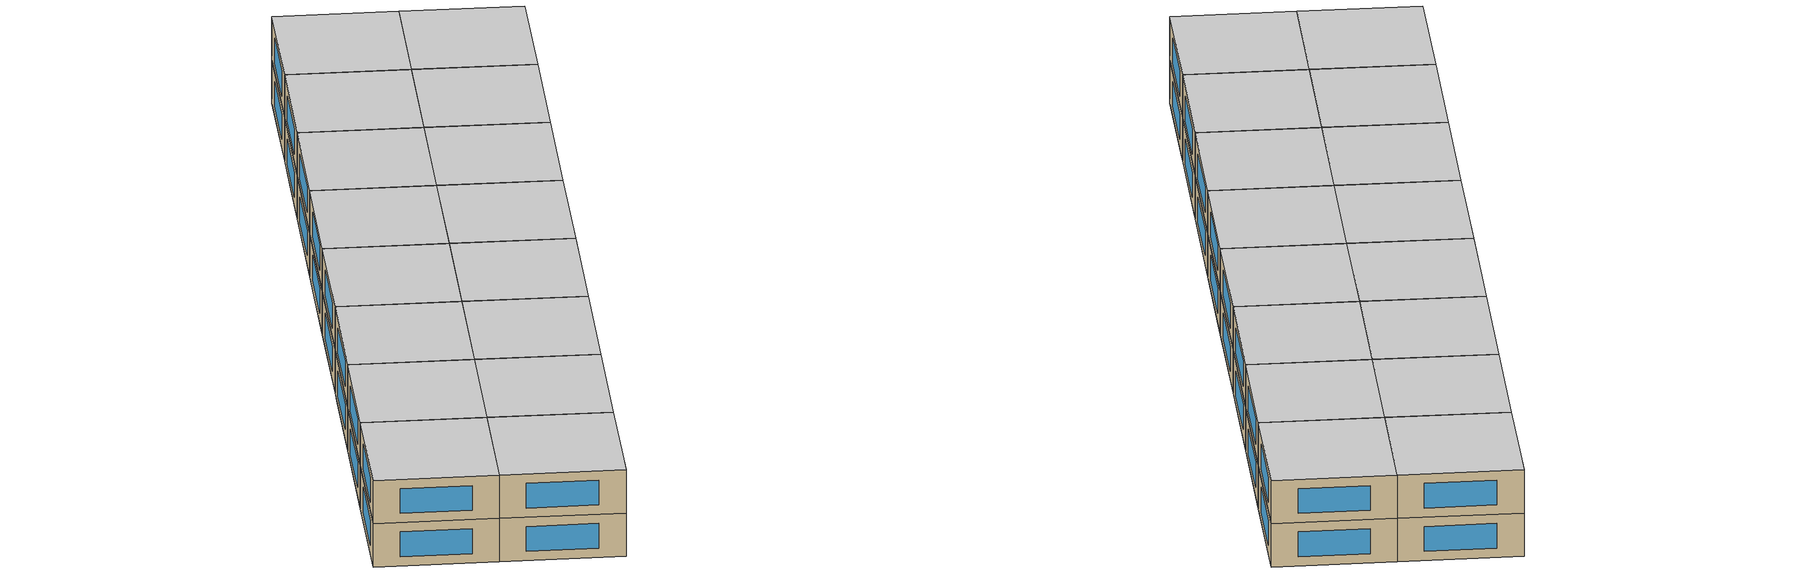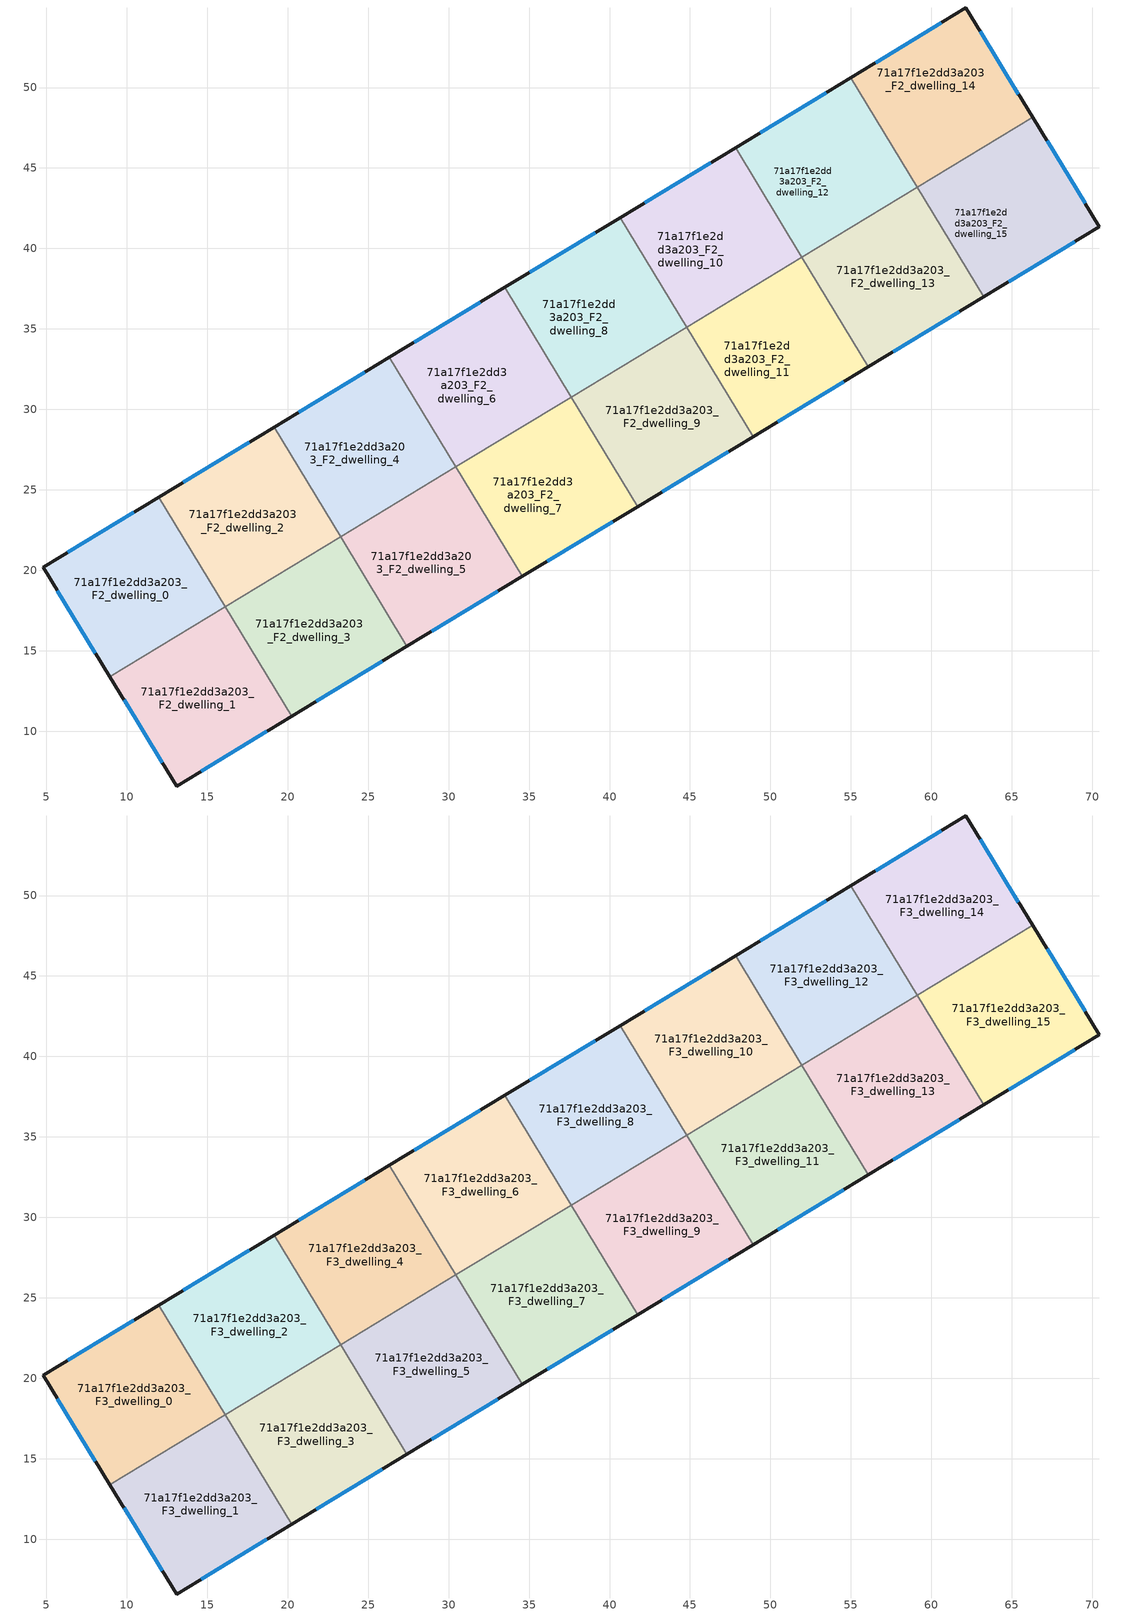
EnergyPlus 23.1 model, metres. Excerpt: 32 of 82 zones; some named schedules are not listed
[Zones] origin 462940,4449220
71a17f1e2dd3a203_F2_dwelling_0
 floor to 71a17f1e2dd3a203_F1_dwelling_0 (EU_floor_Construction): 11.57,24.29 15.69,17.49 8.94,13.4 4.8,20.18 z6
 floor to 71a17f1e2dd3a203_F1_dwelling_2 (EU_floor_Construction): 11.99,24.54 16.11,17.75 15.69,17.49 11.57,24.29 z6
 wall outside (EU_wall_Construction): 11.99,24.54 4.8,20.18 8.94,13.4 z6:9
 wall to 71a17f1e2dd3a203_F2_dwelling_1 (EU_wall_Construction): 8.94,13.4 16.11,17.75 z6:9
 wall to 71a17f1e2dd3a203_F2_dwelling_2 (EU_wall_Construction): 16.11,17.75 11.99,24.54 z6:9
 window (EU_Window_Construction): 5.69,18.73 8.05,14.85 / 10.45,23.61 6.34,21.11 z6.64:8.36
71a17f1e2dd3a203_F2_dwelling_1
 floor to 71a17f1e2dd3a203_F1_dwelling_1 (EU_floor_Construction): 15.69,17.49 19.82,10.67 13.1,6.6 8.94,13.4 z6
 floor to 71a17f1e2dd3a203_F1_dwelling_3 (EU_floor_Construction): 16.12,17.73 20.24,10.93 19.82,10.67 15.7,17.48 z6
 wall outside (EU_wall_Construction): 8.94,13.4 13.1,6.6 20.24,10.93 z6:9
 wall to 71a17f1e2dd3a203_F2_dwelling_3 (EU_wall_Construction): 20.24,10.93 16.12,17.73 z6:9
 wall to 71a17f1e2dd3a203_F2_dwelling_2 (EU_wall_Construction): 16.12,17.73 16.11,17.75 z6:9
 window (EU_Window_Construction): 9.83,11.94 12.21,8.06 / 14.63,7.53 18.71,10 z6.64:8.36
71a17f1e2dd3a203_F2_dwelling_10
 floor to 71a17f1e2dd3a203_F1_dwelling_10 (EU_floor_Construction): 45.3,44.73 49.43,37.93 44.79,35.12 40.67,41.92 z6
 floor to 71a17f1e2dd3a203_F1_dwelling_12 (EU_floor_Construction): 47.83,46.27 51.96,39.46 49.43,37.93 45.3,44.73 z6
 wall outside (EU_wall_Construction): 47.83,46.27 40.66,41.92 z6:9
 wall to 71a17f1e2dd3a203_F2_dwelling_8 (EU_wall_Construction): 40.66,41.92 44.79,35.12 z6:9
 wall to 71a17f1e2dd3a203_F2_dwelling_12 (EU_wall_Construction): 51.96,39.46 47.83,46.27 z6:9
 wall to 71a17f1e2dd3a203_F2_dwelling_11 (EU_wall_Construction): 44.79,35.12 51.96,39.46 z6:9
 window (EU_Window_Construction): 46.3,45.34 42.2,42.85 z6.64:8.36
71a17f1e2dd3a203_F2_dwelling_11
 floor to 71a17f1e2dd3a203_F1_dwelling_11 (EU_floor_Construction): 49.43,37.93 53.56,31.12 48.92,28.31 44.79,35.11 z6
 floor to 71a17f1e2dd3a203_F1_dwelling_13 (EU_floor_Construction): 51.96,39.46 56.09,32.65 53.56,31.12 49.43,37.93 z6
 wall outside (EU_wall_Construction): 48.92,28.31 56.09,32.65 z6:9
 wall to 71a17f1e2dd3a203_F2_dwelling_9 (EU_wall_Construction): 44.79,35.12 48.92,28.31 z6:9
 wall to 71a17f1e2dd3a203_F2_dwelling_13 (EU_wall_Construction): 56.09,32.65 51.96,39.46 z6:9
 window (EU_Window_Construction): 50.45,29.24 54.55,31.72 z6.64:8.36
71a17f1e2dd3a203_F2_dwelling_12
 floor to 71a17f1e2dd3a203_F1_dwelling_12 (EU_floor_Construction): 52.05,48.82 56.18,42.02 51.96,39.46 47.83,46.27 z6
 floor to 71a17f1e2dd3a203_F1_dwelling_16 (EU_floor_Construction): 57.76,46.07 59.13,43.81 56.18,42.02 54.81,44.28 z6
 floor adiabatic (EU_floor_Construction): 55,50.61 57.76,46.07 54.81,44.28 52.05,48.82 z6
 wall outside (EU_wall_Construction): 55,50.61 47.83,46.27 z6:9
 wall to 71a17f1e2dd3a203_F2_dwelling_13 (EU_wall_Construction): 51.96,39.46 59.13,43.8 z6:9
 wall to 71a17f1e2dd3a203_F2_dwelling_14 (EU_wall_Construction): 59.13,43.8 55,50.61 z6:9
 window (EU_Window_Construction): 53.47,49.68 49.37,47.2 z6.64:8.36
71a17f1e2dd3a203_F2_dwelling_13
 floor adiabatic (EU_floor_Construction): 59.13,43.8 63.25,37 56.09,32.65 51.96,39.46 z6
 wall outside (EU_wall_Construction): 56.09,32.65 63.25,37 z6:9
 wall to 71a17f1e2dd3a203_F2_dwelling_15 (EU_wall_Construction): 63.25,37 59.14,43.79 z6:9
 wall to 71a17f1e2dd3a203_F2_dwelling_14 (EU_wall_Construction): 59.13,43.79 59.13,43.8 z6:9
 window (EU_Window_Construction): 57.62,33.58 61.72,36.07 z6.64:8.36
71a17f1e2dd3a203_F2_dwelling_14
 floor to 71a17f1e2dd3a203_F1_dwelling_14 (EU_floor_Construction): 62.15,54.94 64.92,50.41 57.76,46.07 55,50.61 z6
 floor to 71a17f1e2dd3a203_F1_dwelling_15 (EU_floor_Construction): 62.92,46.11 62.93,46.09 59.14,43.79 59.13,43.81 z6
 floor to 71a17f1e2dd3a203_F1_dwelling_16 (EU_floor_Construction): 64.92,50.41 66.3,48.14 62.93,46.09 62.92,46.11 59.13,43.81 57.76,46.07 z6
 wall outside (EU_wall_Construction): 66.3,48.14 62.15,54.94 55,50.61 z6:9
 wall to 71a17f1e2dd3a203_F2_dwelling_15 (EU_wall_Construction): 59.14,43.79 66.3,48.14 z6:9
 window (EU_Window_Construction): 65.41,49.6 63.04,53.48 / 60.62,54.01 56.53,51.54 z6.64:8.36
71a17f1e2dd3a203_F2_dwelling_15
 floor to 71a17f1e2dd3a203_F1_dwelling_15 (EU_floor_Construction): 62.93,46.09 67.05,39.3 63.25,37 59.14,43.79 z6
 floor to 71a17f1e2dd3a203_F1_dwelling_16 (EU_floor_Construction): 66.3,48.14 70.45,41.36 67.05,39.3 62.93,46.09 z6
 wall outside (EU_wall_Construction): 63.25,37 70.45,41.36 66.3,48.14 z6:9
 window (EU_Window_Construction): 69.56,42.81 67.19,46.69 / 64.79,37.93 68.91,40.43 z6.64:8.36
71a17f1e2dd3a203_F2_dwelling_2
 floor to 71a17f1e2dd3a203_F1_dwelling_2 (EU_floor_Construction): 18.32,28.37 22.44,21.57 16.12,17.73 11.99,24.54 z6
 floor to 71a17f1e2dd3a203_F1_dwelling_4 (EU_floor_Construction): 19.16,28.89 23.29,22.08 22.44,21.57 18.32,28.37 z6
 wall outside (EU_wall_Construction): 19.16,28.89 11.99,24.54 z6:9
 wall to 71a17f1e2dd3a203_F2_dwelling_4 (EU_wall_Construction): 23.29,22.08 19.16,28.89 z6:9
 wall to 71a17f1e2dd3a203_F2_dwelling_3 (EU_wall_Construction): 16.12,17.73 23.29,22.08 z6:9
 window (EU_Window_Construction): 17.63,27.96 13.53,25.47 z6.64:8.36
71a17f1e2dd3a203_F2_dwelling_3
 floor to 71a17f1e2dd3a203_F1_dwelling_3 (EU_floor_Construction): 22.44,21.57 26.57,14.76 20.24,10.93 16.12,17.73 z6
 floor to 71a17f1e2dd3a203_F1_dwelling_5 (EU_floor_Construction): 23.29,22.08 27.41,15.27 26.57,14.76 22.44,21.57 z6
 wall outside (EU_wall_Construction): 20.24,10.93 27.41,15.27 z6:9
 wall to 71a17f1e2dd3a203_F2_dwelling_5 (EU_wall_Construction): 27.41,15.27 23.29,22.08 z6:9
 window (EU_Window_Construction): 21.78,11.86 25.88,14.34 z6.64:8.36
71a17f1e2dd3a203_F2_dwelling_4
 floor to 71a17f1e2dd3a203_F1_dwelling_4 (EU_floor_Construction): 25.06,32.46 29.19,25.66 23.29,22.08 19.16,28.89 z6
 floor to 71a17f1e2dd3a203_F1_dwelling_6 (EU_floor_Construction): 26.33,33.23 30.46,26.42 29.19,25.66 25.06,32.46 z6
 wall outside (EU_wall_Construction): 26.33,33.23 19.16,28.89 z6:9
 wall to 71a17f1e2dd3a203_F2_dwelling_6 (EU_wall_Construction): 30.46,26.42 26.33,33.23 z6:9
 wall to 71a17f1e2dd3a203_F2_dwelling_5 (EU_wall_Construction): 23.29,22.08 30.46,26.42 z6:9
 window (EU_Window_Construction): 24.79,32.3 20.7,29.82 z6.64:8.36
71a17f1e2dd3a203_F2_dwelling_5
 floor to 71a17f1e2dd3a203_F1_dwelling_5 (EU_floor_Construction): 29.19,25.66 33.32,18.85 27.41,15.27 23.29,22.08 z6
 floor to 71a17f1e2dd3a203_F1_dwelling_7 (EU_floor_Construction): 30.46,26.42 34.58,19.62 33.32,18.85 29.19,25.66 z6
 wall outside (EU_wall_Construction): 27.41,15.27 34.58,19.62 z6:9
 wall to 71a17f1e2dd3a203_F2_dwelling_7 (EU_wall_Construction): 34.58,19.62 30.46,26.42 z6:9
 window (EU_Window_Construction): 28.95,16.2 33.05,18.69 z6.64:8.36
71a17f1e2dd3a203_F2_dwelling_6
 floor to 71a17f1e2dd3a203_F1_dwelling_6 (EU_floor_Construction): 31.81,36.55 35.94,29.75 30.46,26.42 26.33,33.23 z6
 floor to 71a17f1e2dd3a203_F1_dwelling_8 (EU_floor_Construction): 33.5,37.58 37.62,30.77 35.94,29.75 31.81,36.55 z6
 wall outside (EU_wall_Construction): 33.5,37.58 26.33,33.23 z6:9
 wall to 71a17f1e2dd3a203_F2_dwelling_8 (EU_wall_Construction): 37.62,30.77 33.5,37.58 z6:9
 wall to 71a17f1e2dd3a203_F2_dwelling_7 (EU_wall_Construction): 30.46,26.42 37.62,30.77 z6:9
 window (EU_Window_Construction): 31.96,36.65 27.86,34.16 z6.64:8.36
71a17f1e2dd3a203_F2_dwelling_7
 floor to 71a17f1e2dd3a203_F1_dwelling_7 (EU_floor_Construction): 35.94,29.75 40.06,22.94 34.58,19.62 30.46,26.42 z6
 floor to 71a17f1e2dd3a203_F1_dwelling_9 (EU_floor_Construction): 37.62,30.77 41.75,23.96 40.06,22.94 35.94,29.75 z6
 wall outside (EU_wall_Construction): 34.58,19.62 41.75,23.96 z6:9
 wall to 71a17f1e2dd3a203_F2_dwelling_9 (EU_wall_Construction): 41.75,23.96 37.62,30.77 z6:9
 window (EU_Window_Construction): 36.12,20.55 40.21,23.03 z6.64:8.36
71a17f1e2dd3a203_F2_dwelling_8
 floor to 71a17f1e2dd3a203_F1_dwelling_10 (EU_floor_Construction): 40.67,41.92 44.79,35.12 42.68,33.84 38.56,40.64 z6
 floor adiabatic (EU_floor_Construction): 38.56,40.64 42.68,33.84 37.62,30.77 33.5,37.58 z6
 wall outside (EU_wall_Construction): 40.66,41.92 33.5,37.58 z6:9
 wall to 71a17f1e2dd3a203_F2_dwelling_9 (EU_wall_Construction): 37.62,30.77 44.79,35.12 z6:9
 window (EU_Window_Construction): 39.13,40.99 35.03,38.51 z6.64:8.36
71a17f1e2dd3a203_F2_dwelling_9
 floor adiabatic (EU_floor_Construction): 44.79,35.12 48.92,28.31 41.75,23.96 37.62,30.77 z6
 wall outside (EU_wall_Construction): 41.75,23.96 48.92,28.31 z6:9
 window (EU_Window_Construction): 43.28,24.89 47.38,27.38 z6.64:8.36
71a17f1e2dd3a203_F3_dwelling_0
 floor to 71a17f1e2dd3a203_F2_dwelling_0 (EU_floor_Construction): 11.99,24.54 16.11,17.75 8.94,13.4 4.8,20.18 z9
 wall outside (EU_wall_Construction): 11.99,24.54 4.8,20.18 8.94,13.4 z9:12
 wall to 71a17f1e2dd3a203_F3_dwelling_1 (EU_wall_Construction): 8.94,13.4 16.11,17.75 z9:12
 wall to 71a17f1e2dd3a203_F3_dwelling_2 (EU_wall_Construction): 16.11,17.75 11.99,24.54 z9:12
 window (EU_Window_Construction): 5.69,18.73 8.05,14.85 / 10.45,23.61 6.34,21.11 z9.64:11.36
 ceiling to 71a17f1e2dd3a203_F4_dwelling_0 (EU_floor_Construction): 16.11,17.75 11.99,24.54 4.8,20.18 8.94,13.4 z12
71a17f1e2dd3a203_F3_dwelling_1
 floor to 71a17f1e2dd3a203_F2_dwelling_1 (EU_floor_Construction): 16.11,17.75 20.24,10.93 13.1,6.6 8.94,13.4 z9
 wall outside (EU_wall_Construction): 8.94,13.4 13.1,6.6 20.24,10.93 z9:12
 wall to 71a17f1e2dd3a203_F3_dwelling_3 (EU_wall_Construction): 20.24,10.93 16.12,17.73 z9:12
 wall to 71a17f1e2dd3a203_F3_dwelling_2 (EU_wall_Construction): 16.12,17.73 16.11,17.75 z9:12
 window (EU_Window_Construction): 9.83,11.94 12.21,8.06 / 14.63,7.53 18.71,10 z9.64:11.36
 ceiling to 71a17f1e2dd3a203_F4_dwelling_1 (EU_floor_Construction): 20.24,10.93 16.11,17.75 8.94,13.4 13.1,6.6 z12
71a17f1e2dd3a203_F3_dwelling_10
 floor to 71a17f1e2dd3a203_F2_dwelling_10 (EU_floor_Construction): 47.83,46.27 51.96,39.46 44.79,35.12 40.66,41.92 z9
 wall outside (EU_wall_Construction): 47.83,46.27 40.66,41.92 z9:12
 wall to 71a17f1e2dd3a203_F3_dwelling_8 (EU_wall_Construction): 40.66,41.92 44.79,35.12 z9:12
 wall to 71a17f1e2dd3a203_F3_dwelling_12 (EU_wall_Construction): 51.96,39.46 47.83,46.27 z9:12
 wall to 71a17f1e2dd3a203_F3_dwelling_11 (EU_wall_Construction): 44.79,35.12 51.96,39.46 z9:12
 window (EU_Window_Construction): 46.3,45.34 42.2,42.85 z9.64:11.36
 ceiling to 71a17f1e2dd3a203_F4_dwelling_10 (EU_floor_Construction): 51.96,39.46 47.83,46.27 40.66,41.92 44.79,35.12 z12
71a17f1e2dd3a203_F3_dwelling_11
 floor to 71a17f1e2dd3a203_F2_dwelling_11 (EU_floor_Construction): 51.96,39.46 56.09,32.65 48.92,28.31 44.79,35.12 z9
 wall outside (EU_wall_Construction): 48.92,28.31 56.09,32.65 z9:12
 wall to 71a17f1e2dd3a203_F3_dwelling_9 (EU_wall_Construction): 44.79,35.12 48.92,28.31 z9:12
 wall to 71a17f1e2dd3a203_F3_dwelling_13 (EU_wall_Construction): 56.09,32.65 51.96,39.46 z9:12
 window (EU_Window_Construction): 50.45,29.24 54.55,31.72 z9.64:11.36
 ceiling to 71a17f1e2dd3a203_F4_dwelling_11 (EU_floor_Construction): 56.09,32.65 51.96,39.46 44.79,35.12 48.92,28.31 z12
71a17f1e2dd3a203_F3_dwelling_12
 floor to 71a17f1e2dd3a203_F2_dwelling_12 (EU_floor_Construction): 55,50.61 59.13,43.8 51.96,39.46 47.83,46.27 z9
 wall outside (EU_wall_Construction): 55,50.61 47.83,46.27 z9:12
 wall to 71a17f1e2dd3a203_F3_dwelling_13 (EU_wall_Construction): 51.96,39.46 59.13,43.8 z9:12
 wall to 71a17f1e2dd3a203_F3_dwelling_14 (EU_wall_Construction): 59.13,43.8 55,50.61 z9:12
 window (EU_Window_Construction): 53.47,49.68 49.37,47.2 z9.64:11.36
 ceiling to 71a17f1e2dd3a203_F4_dwelling_12 (EU_floor_Construction): 59.13,43.8 55,50.61 47.83,46.27 51.96,39.46 z12
71a17f1e2dd3a203_F3_dwelling_13
 floor to 71a17f1e2dd3a203_F2_dwelling_13 (EU_floor_Construction): 59.13,43.8 63.25,37 56.09,32.65 51.96,39.46 z9
 wall outside (EU_wall_Construction): 56.09,32.65 63.25,37 z9:12
 wall to 71a17f1e2dd3a203_F3_dwelling_15 (EU_wall_Construction): 63.25,37 59.14,43.79 z9:12
 wall to 71a17f1e2dd3a203_F3_dwelling_14 (EU_wall_Construction): 59.13,43.79 59.13,43.8 z9:12
 window (EU_Window_Construction): 57.62,33.58 61.72,36.07 z9.64:11.36
 ceiling to 71a17f1e2dd3a203_F4_dwelling_13 (EU_floor_Construction): 63.25,37 59.13,43.8 51.96,39.46 56.09,32.65 z12
71a17f1e2dd3a203_F3_dwelling_14
 floor to 71a17f1e2dd3a203_F2_dwelling_14 (EU_floor_Construction): 62.15,54.94 66.3,48.14 59.14,43.79 55,50.61 z9
 wall outside (EU_wall_Construction): 66.3,48.14 62.15,54.94 55,50.61 z9:12
 wall to 71a17f1e2dd3a203_F3_dwelling_15 (EU_wall_Construction): 59.14,43.79 66.3,48.14 z9:12
 window (EU_Window_Construction): 65.41,49.6 63.04,53.48 / 60.62,54.01 56.53,51.54 z9.64:11.36
 ceiling to 71a17f1e2dd3a203_F4_dwelling_14 (EU_floor_Construction): 66.3,48.14 62.15,54.94 55,50.61 59.14,43.79 z12
71a17f1e2dd3a203_F3_dwelling_15
 floor to 71a17f1e2dd3a203_F2_dwelling_15 (EU_floor_Construction): 66.3,48.14 70.45,41.36 63.25,37 59.14,43.79 z9
 wall outside (EU_wall_Construction): 63.25,37 70.45,41.36 66.3,48.14 z9:12
 window (EU_Window_Construction): 69.56,42.81 67.19,46.69 / 64.79,37.93 68.91,40.43 z9.64:11.36
 ceiling to 71a17f1e2dd3a203_F4_dwelling_15 (EU_floor_Construction): 70.45,41.36 66.3,48.14 59.14,43.79 63.25,37 z12
71a17f1e2dd3a203_F3_dwelling_2
 floor to 71a17f1e2dd3a203_F2_dwelling_2 (EU_floor_Construction): 19.16,28.89 23.29,22.08 16.12,17.73 11.99,24.54 z9
 wall outside (EU_wall_Construction): 19.16,28.89 11.99,24.54 z9:12
 wall to 71a17f1e2dd3a203_F3_dwelling_4 (EU_wall_Construction): 23.29,22.08 19.16,28.89 z9:12
 wall to 71a17f1e2dd3a203_F3_dwelling_3 (EU_wall_Construction): 16.12,17.73 23.29,22.08 z9:12
 window (EU_Window_Construction): 17.63,27.96 13.53,25.47 z9.64:11.36
 ceiling to 71a17f1e2dd3a203_F4_dwelling_2 (EU_floor_Construction): 23.29,22.08 19.16,28.89 11.99,24.54 16.12,17.73 z12
71a17f1e2dd3a203_F3_dwelling_3
 floor to 71a17f1e2dd3a203_F2_dwelling_3 (EU_floor_Construction): 23.29,22.08 27.41,15.27 20.24,10.93 16.12,17.73 z9
 wall outside (EU_wall_Construction): 20.24,10.93 27.41,15.27 z9:12
 wall to 71a17f1e2dd3a203_F3_dwelling_5 (EU_wall_Construction): 27.41,15.27 23.29,22.08 z9:12
 window (EU_Window_Construction): 21.78,11.86 25.88,14.34 z9.64:11.36
 ceiling to 71a17f1e2dd3a203_F4_dwelling_3 (EU_floor_Construction): 27.41,15.27 23.29,22.08 16.12,17.73 20.24,10.93 z12
71a17f1e2dd3a203_F3_dwelling_4
 floor to 71a17f1e2dd3a203_F2_dwelling_4 (EU_floor_Construction): 26.33,33.23 30.46,26.42 23.29,22.08 19.16,28.89 z9
 wall outside (EU_wall_Construction): 26.33,33.23 19.16,28.89 z9:12
 wall to 71a17f1e2dd3a203_F3_dwelling_6 (EU_wall_Construction): 30.46,26.42 26.33,33.23 z9:12
 wall to 71a17f1e2dd3a203_F3_dwelling_5 (EU_wall_Construction): 23.29,22.08 30.46,26.42 z9:12
 window (EU_Window_Construction): 24.79,32.3 20.7,29.82 z9.64:11.36
 ceiling to 71a17f1e2dd3a203_F4_dwelling_4 (EU_floor_Construction): 30.46,26.42 26.33,33.23 19.16,28.89 23.29,22.08 z12
71a17f1e2dd3a203_F3_dwelling_5
 floor to 71a17f1e2dd3a203_F2_dwelling_5 (EU_floor_Construction): 30.46,26.42 34.58,19.62 27.41,15.27 23.29,22.08 z9
 wall outside (EU_wall_Construction): 27.41,15.27 34.58,19.62 z9:12
 wall to 71a17f1e2dd3a203_F3_dwelling_7 (EU_wall_Construction): 34.58,19.62 30.46,26.42 z9:12
 window (EU_Window_Construction): 28.95,16.2 33.05,18.69 z9.64:11.36
 ceiling to 71a17f1e2dd3a203_F4_dwelling_5 (EU_floor_Construction): 34.58,19.62 30.46,26.42 23.29,22.08 27.41,15.27 z12
71a17f1e2dd3a203_F3_dwelling_6
 floor to 71a17f1e2dd3a203_F2_dwelling_6 (EU_floor_Construction): 33.5,37.58 37.62,30.77 30.46,26.42 26.33,33.23 z9
 wall outside (EU_wall_Construction): 33.5,37.58 26.33,33.23 z9:12
 wall to 71a17f1e2dd3a203_F3_dwelling_8 (EU_wall_Construction): 37.62,30.77 33.5,37.58 z9:12
 wall to 71a17f1e2dd3a203_F3_dwelling_7 (EU_wall_Construction): 30.46,26.42 37.62,30.77 z9:12
 window (EU_Window_Construction): 31.96,36.65 27.86,34.16 z9.64:11.36
 ceiling to 71a17f1e2dd3a203_F4_dwelling_6 (EU_floor_Construction): 37.62,30.77 33.5,37.58 26.33,33.23 30.46,26.42 z12
71a17f1e2dd3a203_F3_dwelling_7
 floor to 71a17f1e2dd3a203_F2_dwelling_7 (EU_floor_Construction): 37.62,30.77 41.75,23.96 34.58,19.62 30.46,26.42 z9
 wall outside (EU_wall_Construction): 34.58,19.62 41.75,23.96 z9:12
 wall to 71a17f1e2dd3a203_F3_dwelling_9 (EU_wall_Construction): 41.75,23.96 37.62,30.77 z9:12
 window (EU_Window_Construction): 36.12,20.55 40.21,23.03 z9.64:11.36
 ceiling to 71a17f1e2dd3a203_F4_dwelling_7 (EU_floor_Construction): 41.75,23.96 37.62,30.77 30.46,26.42 34.58,19.62 z12
71a17f1e2dd3a203_F3_dwelling_8
 floor to 71a17f1e2dd3a203_F2_dwelling_8 (EU_floor_Construction): 40.66,41.92 44.79,35.12 37.62,30.77 33.5,37.58 z9
 wall outside (EU_wall_Construction): 40.66,41.92 33.5,37.58 z9:12
 wall to 71a17f1e2dd3a203_F3_dwelling_9 (EU_wall_Construction): 37.62,30.77 44.79,35.12 z9:12
 window (EU_Window_Construction): 39.13,40.99 35.03,38.51 z9.64:11.36
 ceiling to 71a17f1e2dd3a203_F4_dwelling_8 (EU_floor_Construction): 44.79,35.12 40.66,41.92 33.5,37.58 37.62,30.77 z12
71a17f1e2dd3a203_F3_dwelling_9
 floor to 71a17f1e2dd3a203_F2_dwelling_9 (EU_floor_Construction): 44.79,35.12 48.92,28.31 41.75,23.96 37.62,30.77 z9
 wall outside (EU_wall_Construction): 41.75,23.96 48.92,28.31 z9:12
 window (EU_Window_Construction): 43.28,24.89 47.38,27.38 z9.64:11.36
 ceiling to 71a17f1e2dd3a203_F4_dwelling_9 (EU_floor_Construction): 48.92,28.31 44.79,35.12 37.62,30.77 41.75,23.96 z12
[Building]
EU S2 Campaign: North Axis=0; Terrain=City; Solar Distribution=FullExterior
[Site:Location]
Yerevan-Zvartnots.Intl.AP: Latitude=40.15; Longitude=44.383; Time Zone=4; Elevation=854
[SizingPeriod:WeatherFileDays]
AnnualSizingPeriod: Begin Month=1; Begin Day of Month=1; End Month=12; End Day of Month=31; Day of Week for Start Day=Monday; Use Weather File Daylight Saving Period=No; Use Weather File Rain and Snow Indicators=No
[MATERIAL]
EU_InternalMass_Material: Roughness=MediumRough; Thickness=0.1; Conductivity=1; Density=1800; Specific Heat=900; Thermal Absorptance=0.9; Solar Absorptance=0.7; Visible Absorptance=0.7
[MATERIAL:NOMASS] Roughness=MediumRough; Thermal Absorptance=0.9; Solar Absorptance=0.7; Visible Absorptance=0.7
Name | Thermal Resistance
EU_wall_NoMass | 1.05043
EU_floor_NoMass | 0.478065
[WINDOWMATERIAL:SIMPLEGLAZINGSYSTEM]
EU_Window_SimpleGlazing: UFactor=2.5566; Solar Heat Gain Coefficient=0.75; Visible Transmittance=0.75
[CONSTRUCTION]
EU_wall_Construction: EU_wall_NoMass
EU_floor_Construction: EU_floor_NoMass
EU_Window_Construction: EU_Window_SimpleGlazing
EU_InternalMass_Construction: EU_InternalMass_Material
[ZONE] Type=1; Multiplier=1; Ceiling Height=autocalculate; Floor Area=autocalculate; Part of Total Floor Area=Yes
Name | Volume
71a17f1e2dd3a203_F2_dwelling_0; 71a17f1e2dd3a203_F3_dwelling_0; 71a17f1e2dd3a203_F2_dwelling_11; 71a17f1e2dd3a203_F3_dwelling_11; 71a17f1e2dd3a203_F2_dwelling_13; 71a17f1e2dd3a203_F3_dwelling_13; 71a17f1e2dd3a203_F2_dwelling_15; 71a17f1e2dd3a203_F3_dwelling_15; 71a17f1e2dd3a203_F2_dwelling_3; 71a17f1e2dd3a203_F3_dwelling_3 | 200.142
71a17f1e2dd3a203_F2_dwelling_1; 71a17f1e2dd3a203_F3_dwelling_1; 71a17f1e2dd3a203_F2_dwelling_14; 71a17f1e2dd3a203_F3_dwelling_14 | 200.183
71a17f1e2dd3a203_F2_dwelling_10; 71a17f1e2dd3a203_F3_dwelling_10 | 200.181
71a17f1e2dd3a203_F2_dwelling_12; 71a17f1e2dd3a203_F3_dwelling_12 | 200.16
71a17f1e2dd3a203_F2_dwelling_2; 71a17f1e2dd3a203_F3_dwelling_2 | 200.18
71a17f1e2dd3a203_F2_dwelling_4; 71a17f1e2dd3a203_F3_dwelling_4 | 200.156
71a17f1e2dd3a203_F2_dwelling_5; 71a17f1e2dd3a203_F3_dwelling_5 | 200.159
71a17f1e2dd3a203_F2_dwelling_6; 71a17f1e2dd3a203_F3_dwelling_6; 71a17f1e2dd3a203_F2_dwelling_7; 71a17f1e2dd3a203_F3_dwelling_7 | 200.143
71a17f1e2dd3a203_F2_dwelling_8; 71a17f1e2dd3a203_F3_dwelling_8 | 200.172
71a17f1e2dd3a203_F2_dwelling_9; 71a17f1e2dd3a203_F3_dwelling_9 | 200.151
[INTERNALMASS] Construction=EU_InternalMass_Construction
Name | Zone or ZoneList | Surface Area
71a17f1e2dd3a203_F2_dwelling_0_EU_InternalMass | 71a17f1e2dd3a203_F2_dwelling_0 | 66.7156
71a17f1e2dd3a203_F2_dwelling_1_EU_InternalMass | 71a17f1e2dd3a203_F2_dwelling_1 | 66.7245
71a17f1e2dd3a203_F2_dwelling_2_EU_InternalMass | 71a17f1e2dd3a203_F2_dwelling_2 | 66.7297
71a17f1e2dd3a203_F2_dwelling_3_EU_InternalMass | 71a17f1e2dd3a203_F2_dwelling_3 | 66.7123
71a17f1e2dd3a203_F2_dwelling_4_EU_InternalMass | 71a17f1e2dd3a203_F2_dwelling_4 | 66.7203
71a17f1e2dd3a203_F2_dwelling_5_EU_InternalMass | 71a17f1e2dd3a203_F2_dwelling_5 | 66.7169
71a17f1e2dd3a203_F2_dwelling_6_EU_InternalMass | 71a17f1e2dd3a203_F2_dwelling_6 | 66.7162
71a17f1e2dd3a203_F2_dwelling_7_EU_InternalMass | 71a17f1e2dd3a203_F2_dwelling_7 | 66.7126
71a17f1e2dd3a203_F2_dwelling_8_EU_InternalMass | 71a17f1e2dd3a203_F2_dwelling_8 | 66.7242
71a17f1e2dd3a203_F2_dwelling_9_EU_InternalMass | 71a17f1e2dd3a203_F2_dwelling_9 | 66.717
71a17f1e2dd3a203_F2_dwelling_10_EU_InternalMass | 71a17f1e2dd3a203_F2_dwelling_10 | 66.724
71a17f1e2dd3a203_F2_dwelling_11_EU_InternalMass | 71a17f1e2dd3a203_F2_dwelling_11 | 66.7159
71a17f1e2dd3a203_F2_dwelling_12_EU_InternalMass | 71a17f1e2dd3a203_F2_dwelling_12 | 66.7183
71a17f1e2dd3a203_F2_dwelling_13_EU_InternalMass | 71a17f1e2dd3a203_F2_dwelling_13 | 66.717
71a17f1e2dd3a203_F2_dwelling_14_EU_InternalMass | 71a17f1e2dd3a203_F2_dwelling_14 | 66.7245
71a17f1e2dd3a203_F2_dwelling_15_EU_InternalMass | 71a17f1e2dd3a203_F2_dwelling_15 | 66.7156
71a17f1e2dd3a203_F3_dwelling_0_EU_InternalMass | 71a17f1e2dd3a203_F3_dwelling_0 | 66.7156
71a17f1e2dd3a203_F3_dwelling_1_EU_InternalMass | 71a17f1e2dd3a203_F3_dwelling_1 | 66.7245
71a17f1e2dd3a203_F3_dwelling_2_EU_InternalMass | 71a17f1e2dd3a203_F3_dwelling_2 | 66.7297
71a17f1e2dd3a203_F3_dwelling_3_EU_InternalMass | 71a17f1e2dd3a203_F3_dwelling_3 | 66.7123
71a17f1e2dd3a203_F3_dwelling_4_EU_InternalMass | 71a17f1e2dd3a203_F3_dwelling_4 | 66.7203
71a17f1e2dd3a203_F3_dwelling_5_EU_InternalMass | 71a17f1e2dd3a203_F3_dwelling_5 | 66.7169
71a17f1e2dd3a203_F3_dwelling_6_EU_InternalMass | 71a17f1e2dd3a203_F3_dwelling_6 | 66.7162
71a17f1e2dd3a203_F3_dwelling_7_EU_InternalMass | 71a17f1e2dd3a203_F3_dwelling_7 | 66.7126
71a17f1e2dd3a203_F3_dwelling_8_EU_InternalMass | 71a17f1e2dd3a203_F3_dwelling_8 | 66.7242
71a17f1e2dd3a203_F3_dwelling_9_EU_InternalMass | 71a17f1e2dd3a203_F3_dwelling_9 | 66.717
71a17f1e2dd3a203_F3_dwelling_10_EU_InternalMass | 71a17f1e2dd3a203_F3_dwelling_10 | 66.724
71a17f1e2dd3a203_F3_dwelling_11_EU_InternalMass | 71a17f1e2dd3a203_F3_dwelling_11 | 66.7159
71a17f1e2dd3a203_F3_dwelling_12_EU_InternalMass | 71a17f1e2dd3a203_F3_dwelling_12 | 66.7183
71a17f1e2dd3a203_F3_dwelling_13_EU_InternalMass | 71a17f1e2dd3a203_F3_dwelling_13 | 66.717
71a17f1e2dd3a203_F3_dwelling_14_EU_InternalMass | 71a17f1e2dd3a203_F3_dwelling_14 | 66.7245
71a17f1e2dd3a203_F3_dwelling_15_EU_InternalMass | 71a17f1e2dd3a203_F3_dwelling_15 | 66.7156
[OTHEREQUIPMENT] Fuel Type=Electricity; Design Level Calculation Method=Watts/Area; Power per Zone Floor Area=1; Fraction Latent=0; Fraction Radiant=0; Fraction Lost=0; Carbon Dioxide Generation Rate=0; EndUse Subcategory=EU_Step8_InternalGains
Name | Zone or ZoneList or Space or SpaceList | Schedule
EU_Step8_InternalGain_71a17f1e2dd3a203_F2_dwelling_0_f000 | 71a17f1e2dd3a203_F2_dwelling_0 | EU_Step8_GainSchedule_71a17f1e2dd3a203_F2_dwelling_0_f000
EU_Step8_InternalGain_71a17f1e2dd3a203_F2_dwelling_1_f000 | 71a17f1e2dd3a203_F2_dwelling_1 | EU_Step8_GainSchedule_71a17f1e2dd3a203_F2_dwelling_1_f000
EU_Step8_InternalGain_71a17f1e2dd3a203_F2_dwelling_2_f000 | 71a17f1e2dd3a203_F2_dwelling_2 | EU_Step8_GainSchedule_71a17f1e2dd3a203_F2_dwelling_2_f000
EU_Step8_InternalGain_71a17f1e2dd3a203_F2_dwelling_3_f000 | 71a17f1e2dd3a203_F2_dwelling_3 | EU_Step8_GainSchedule_71a17f1e2dd3a203_F2_dwelling_3_f000
EU_Step8_InternalGain_71a17f1e2dd3a203_F2_dwelling_4_f000 | 71a17f1e2dd3a203_F2_dwelling_4 | EU_Step8_GainSchedule_71a17f1e2dd3a203_F2_dwelling_4_f000
EU_Step8_InternalGain_71a17f1e2dd3a203_F2_dwelling_5_f000 | 71a17f1e2dd3a203_F2_dwelling_5 | EU_Step8_GainSchedule_71a17f1e2dd3a203_F2_dwelling_5_f000
EU_Step8_InternalGain_71a17f1e2dd3a203_F2_dwelling_6_f000 | 71a17f1e2dd3a203_F2_dwelling_6 | EU_Step8_GainSchedule_71a17f1e2dd3a203_F2_dwelling_6_f000
EU_Step8_InternalGain_71a17f1e2dd3a203_F2_dwelling_7_f000 | 71a17f1e2dd3a203_F2_dwelling_7 | EU_Step8_GainSchedule_71a17f1e2dd3a203_F2_dwelling_7_f000
EU_Step8_InternalGain_71a17f1e2dd3a203_F2_dwelling_8_f000 | 71a17f1e2dd3a203_F2_dwelling_8 | EU_Step8_GainSchedule_71a17f1e2dd3a203_F2_dwelling_8_f000
EU_Step8_InternalGain_71a17f1e2dd3a203_F2_dwelling_9_f000 | 71a17f1e2dd3a203_F2_dwelling_9 | EU_Step8_GainSchedule_71a17f1e2dd3a203_F2_dwelling_9_f000
EU_Step8_InternalGain_71a17f1e2dd3a203_F2_dwelling_10_f000 | 71a17f1e2dd3a203_F2_dwelling_10 | EU_Step8_GainSchedule_71a17f1e2dd3a203_F2_dwelling_10_f000
EU_Step8_InternalGain_71a17f1e2dd3a203_F2_dwelling_11_f000 | 71a17f1e2dd3a203_F2_dwelling_11 | EU_Step8_GainSchedule_71a17f1e2dd3a203_F2_dwelling_11_f000
EU_Step8_InternalGain_71a17f1e2dd3a203_F2_dwelling_12_f000 | 71a17f1e2dd3a203_F2_dwelling_12 | EU_Step8_GainSchedule_71a17f1e2dd3a203_F2_dwelling_12_f000
EU_Step8_InternalGain_71a17f1e2dd3a203_F2_dwelling_13_f000 | 71a17f1e2dd3a203_F2_dwelling_13 | EU_Step8_GainSchedule_71a17f1e2dd3a203_F2_dwelling_13_f000
EU_Step8_InternalGain_71a17f1e2dd3a203_F2_dwelling_14_f000 | 71a17f1e2dd3a203_F2_dwelling_14 | EU_Step8_GainSchedule_71a17f1e2dd3a203_F2_dwelling_14_f000
EU_Step8_InternalGain_71a17f1e2dd3a203_F2_dwelling_15_f000 | 71a17f1e2dd3a203_F2_dwelling_15 | EU_Step8_GainSchedule_71a17f1e2dd3a203_F2_dwelling_15_f000
EU_Step8_InternalGain_71a17f1e2dd3a203_F3_dwelling_0_f000 | 71a17f1e2dd3a203_F3_dwelling_0 | EU_Step8_GainSchedule_71a17f1e2dd3a203_F3_dwelling_0_f000
EU_Step8_InternalGain_71a17f1e2dd3a203_F3_dwelling_1_f000 | 71a17f1e2dd3a203_F3_dwelling_1 | EU_Step8_GainSchedule_71a17f1e2dd3a203_F3_dwelling_1_f000
EU_Step8_InternalGain_71a17f1e2dd3a203_F3_dwelling_2_f000 | 71a17f1e2dd3a203_F3_dwelling_2 | EU_Step8_GainSchedule_71a17f1e2dd3a203_F3_dwelling_2_f000
EU_Step8_InternalGain_71a17f1e2dd3a203_F3_dwelling_3_f000 | 71a17f1e2dd3a203_F3_dwelling_3 | EU_Step8_GainSchedule_71a17f1e2dd3a203_F3_dwelling_3_f000
EU_Step8_InternalGain_71a17f1e2dd3a203_F3_dwelling_4_f000 | 71a17f1e2dd3a203_F3_dwelling_4 | EU_Step8_GainSchedule_71a17f1e2dd3a203_F3_dwelling_4_f000
EU_Step8_InternalGain_71a17f1e2dd3a203_F3_dwelling_5_f000 | 71a17f1e2dd3a203_F3_dwelling_5 | EU_Step8_GainSchedule_71a17f1e2dd3a203_F3_dwelling_5_f000
EU_Step8_InternalGain_71a17f1e2dd3a203_F3_dwelling_6_f000 | 71a17f1e2dd3a203_F3_dwelling_6 | EU_Step8_GainSchedule_71a17f1e2dd3a203_F3_dwelling_6_f000
EU_Step8_InternalGain_71a17f1e2dd3a203_F3_dwelling_7_f000 | 71a17f1e2dd3a203_F3_dwelling_7 | EU_Step8_GainSchedule_71a17f1e2dd3a203_F3_dwelling_7_f000
EU_Step8_InternalGain_71a17f1e2dd3a203_F3_dwelling_8_f000 | 71a17f1e2dd3a203_F3_dwelling_8 | EU_Step8_GainSchedule_71a17f1e2dd3a203_F3_dwelling_8_f000
EU_Step8_InternalGain_71a17f1e2dd3a203_F3_dwelling_9_f000 | 71a17f1e2dd3a203_F3_dwelling_9 | EU_Step8_GainSchedule_71a17f1e2dd3a203_F3_dwelling_9_f000
EU_Step8_InternalGain_71a17f1e2dd3a203_F3_dwelling_10_f000 | 71a17f1e2dd3a203_F3_dwelling_10 | EU_Step8_GainSchedule_71a17f1e2dd3a203_F3_dwelling_10_f000
EU_Step8_InternalGain_71a17f1e2dd3a203_F3_dwelling_11_f000 | 71a17f1e2dd3a203_F3_dwelling_11 | EU_Step8_GainSchedule_71a17f1e2dd3a203_F3_dwelling_11_f000
EU_Step8_InternalGain_71a17f1e2dd3a203_F3_dwelling_12_f000 | 71a17f1e2dd3a203_F3_dwelling_12 | EU_Step8_GainSchedule_71a17f1e2dd3a203_F3_dwelling_12_f000
EU_Step8_InternalGain_71a17f1e2dd3a203_F3_dwelling_13_f000 | 71a17f1e2dd3a203_F3_dwelling_13 | EU_Step8_GainSchedule_71a17f1e2dd3a203_F3_dwelling_13_f000
EU_Step8_InternalGain_71a17f1e2dd3a203_F3_dwelling_14_f000 | 71a17f1e2dd3a203_F3_dwelling_14 | EU_Step8_GainSchedule_71a17f1e2dd3a203_F3_dwelling_14_f000
EU_Step8_InternalGain_71a17f1e2dd3a203_F3_dwelling_15_f000 | 71a17f1e2dd3a203_F3_dwelling_15 | EU_Step8_GainSchedule_71a17f1e2dd3a203_F3_dwelling_15_f000
[ZONEVENTILATION:DESIGNFLOWRATE] Schedule=EU_AlwaysOn; Design Flow Rate Calculation Method=AirChanges/Hour; Air Changes per Hour=0.557805; Ventilation Type=Natural; Fan Pressure Rise=0; Fan Total Efficiency=1; Constant Term Coefficient=1; Temperature Term Coefficient=0; Velocity Term Coefficient=0; Velocity Squared Term Coefficient=0; Minimum Indoor Temperature=-100; Maximum Indoor Temperature=100; Delta Temperature=-100; Minimum Outdoor Temperature=-100; Maximum Outdoor Temperature=100; Maximum Wind Speed=40
Name | Zone or ZoneList or Space or SpaceList
EU_ConstantAir_71a17f1e2dd3a203_F2_dwelling_0 | 71a17f1e2dd3a203_F2_dwelling_0
EU_ConstantAir_71a17f1e2dd3a203_F2_dwelling_1 | 71a17f1e2dd3a203_F2_dwelling_1
EU_ConstantAir_71a17f1e2dd3a203_F2_dwelling_2 | 71a17f1e2dd3a203_F2_dwelling_2
EU_ConstantAir_71a17f1e2dd3a203_F2_dwelling_3 | 71a17f1e2dd3a203_F2_dwelling_3
EU_ConstantAir_71a17f1e2dd3a203_F2_dwelling_4 | 71a17f1e2dd3a203_F2_dwelling_4
EU_ConstantAir_71a17f1e2dd3a203_F2_dwelling_5 | 71a17f1e2dd3a203_F2_dwelling_5
EU_ConstantAir_71a17f1e2dd3a203_F2_dwelling_6 | 71a17f1e2dd3a203_F2_dwelling_6
EU_ConstantAir_71a17f1e2dd3a203_F2_dwelling_7 | 71a17f1e2dd3a203_F2_dwelling_7
EU_ConstantAir_71a17f1e2dd3a203_F2_dwelling_8 | 71a17f1e2dd3a203_F2_dwelling_8
EU_ConstantAir_71a17f1e2dd3a203_F2_dwelling_9 | 71a17f1e2dd3a203_F2_dwelling_9
EU_ConstantAir_71a17f1e2dd3a203_F2_dwelling_10 | 71a17f1e2dd3a203_F2_dwelling_10
EU_ConstantAir_71a17f1e2dd3a203_F2_dwelling_11 | 71a17f1e2dd3a203_F2_dwelling_11
EU_ConstantAir_71a17f1e2dd3a203_F2_dwelling_12 | 71a17f1e2dd3a203_F2_dwelling_12
EU_ConstantAir_71a17f1e2dd3a203_F2_dwelling_13 | 71a17f1e2dd3a203_F2_dwelling_13
EU_ConstantAir_71a17f1e2dd3a203_F2_dwelling_14 | 71a17f1e2dd3a203_F2_dwelling_14
EU_ConstantAir_71a17f1e2dd3a203_F2_dwelling_15 | 71a17f1e2dd3a203_F2_dwelling_15
EU_ConstantAir_71a17f1e2dd3a203_F3_dwelling_0 | 71a17f1e2dd3a203_F3_dwelling_0
EU_ConstantAir_71a17f1e2dd3a203_F3_dwelling_1 | 71a17f1e2dd3a203_F3_dwelling_1
EU_ConstantAir_71a17f1e2dd3a203_F3_dwelling_2 | 71a17f1e2dd3a203_F3_dwelling_2
EU_ConstantAir_71a17f1e2dd3a203_F3_dwelling_3 | 71a17f1e2dd3a203_F3_dwelling_3
EU_ConstantAir_71a17f1e2dd3a203_F3_dwelling_4 | 71a17f1e2dd3a203_F3_dwelling_4
EU_ConstantAir_71a17f1e2dd3a203_F3_dwelling_5 | 71a17f1e2dd3a203_F3_dwelling_5
EU_ConstantAir_71a17f1e2dd3a203_F3_dwelling_6 | 71a17f1e2dd3a203_F3_dwelling_6
EU_ConstantAir_71a17f1e2dd3a203_F3_dwelling_7 | 71a17f1e2dd3a203_F3_dwelling_7
EU_ConstantAir_71a17f1e2dd3a203_F3_dwelling_8 | 71a17f1e2dd3a203_F3_dwelling_8
EU_ConstantAir_71a17f1e2dd3a203_F3_dwelling_9 | 71a17f1e2dd3a203_F3_dwelling_9
EU_ConstantAir_71a17f1e2dd3a203_F3_dwelling_10 | 71a17f1e2dd3a203_F3_dwelling_10
EU_ConstantAir_71a17f1e2dd3a203_F3_dwelling_11 | 71a17f1e2dd3a203_F3_dwelling_11
EU_ConstantAir_71a17f1e2dd3a203_F3_dwelling_12 | 71a17f1e2dd3a203_F3_dwelling_12
EU_ConstantAir_71a17f1e2dd3a203_F3_dwelling_13 | 71a17f1e2dd3a203_F3_dwelling_13
EU_ConstantAir_71a17f1e2dd3a203_F3_dwelling_14 | 71a17f1e2dd3a203_F3_dwelling_14
EU_ConstantAir_71a17f1e2dd3a203_F3_dwelling_15 | 71a17f1e2dd3a203_F3_dwelling_15
[HVACTEMPLATE:ZONE:IDEALLOADSAIRSYSTEM] System Availability Schedule=EU_AlwaysOn; Maximum Heating Supply Air Temperature=50; Minimum Cooling Supply Air Temperature=13; Maximum Heating Supply Air Humidity Ratio=0.0156; Minimum Cooling Supply Air Humidity Ratio=0.0077; Heating Limit=NoLimit; Cooling Limit=NoLimit; Heating Availability Schedule=EU_AlwaysOn; Cooling Availability Schedule=EU_CoolingOff; Dehumidification Control Type=ConstantSensibleHeatRatio; Cooling Sensible Heat Ratio=0.7; Dehumidification Setpoint=60; Humidification Control Type=None; Humidification Setpoint=30; Outdoor Air Method=None; Outdoor Air Flow Rate per Person=0.00944; Outdoor Air Flow Rate per Zone Floor Area=0; Outdoor Air Flow Rate per Zone=0; Demand Controlled Ventilation Type=None; Outdoor Air Economizer Type=NoEconomizer; Heat Recovery Type=None; Sensible Heat Recovery Effectiveness=0.7; Latent Heat Recovery Effectiveness=0.65
Name | Template Thermostat
71a17f1e2dd3a203_F2_dwelling_0 | EU_HeatOnly_71a17f1e2dd3a203_F2_dwelling_0
71a17f1e2dd3a203_F2_dwelling_1 | EU_HeatOnly_71a17f1e2dd3a203_F2_dwelling_1
71a17f1e2dd3a203_F2_dwelling_2 | EU_HeatOnly_71a17f1e2dd3a203_F2_dwelling_2
71a17f1e2dd3a203_F2_dwelling_3 | EU_HeatOnly_71a17f1e2dd3a203_F2_dwelling_3
71a17f1e2dd3a203_F2_dwelling_4 | EU_HeatOnly_71a17f1e2dd3a203_F2_dwelling_4
71a17f1e2dd3a203_F2_dwelling_5 | EU_HeatOnly_71a17f1e2dd3a203_F2_dwelling_5
71a17f1e2dd3a203_F2_dwelling_6 | EU_HeatOnly_71a17f1e2dd3a203_F2_dwelling_6
71a17f1e2dd3a203_F2_dwelling_7 | EU_HeatOnly_71a17f1e2dd3a203_F2_dwelling_7
71a17f1e2dd3a203_F2_dwelling_8 | EU_HeatOnly_71a17f1e2dd3a203_F2_dwelling_8
71a17f1e2dd3a203_F2_dwelling_9 | EU_HeatOnly_71a17f1e2dd3a203_F2_dwelling_9
71a17f1e2dd3a203_F2_dwelling_10 | EU_HeatOnly_71a17f1e2dd3a203_F2_dwelling_10
71a17f1e2dd3a203_F2_dwelling_11 | EU_HeatOnly_71a17f1e2dd3a203_F2_dwelling_11
71a17f1e2dd3a203_F2_dwelling_12 | EU_HeatOnly_71a17f1e2dd3a203_F2_dwelling_12
71a17f1e2dd3a203_F2_dwelling_13 | EU_HeatOnly_71a17f1e2dd3a203_F2_dwelling_13
71a17f1e2dd3a203_F2_dwelling_14 | EU_HeatOnly_71a17f1e2dd3a203_F2_dwelling_14
71a17f1e2dd3a203_F2_dwelling_15 | EU_HeatOnly_71a17f1e2dd3a203_F2_dwelling_15
71a17f1e2dd3a203_F3_dwelling_0 | EU_HeatOnly_71a17f1e2dd3a203_F3_dwelling_0
71a17f1e2dd3a203_F3_dwelling_1 | EU_HeatOnly_71a17f1e2dd3a203_F3_dwelling_1
71a17f1e2dd3a203_F3_dwelling_2 | EU_HeatOnly_71a17f1e2dd3a203_F3_dwelling_2
71a17f1e2dd3a203_F3_dwelling_3 | EU_HeatOnly_71a17f1e2dd3a203_F3_dwelling_3
71a17f1e2dd3a203_F3_dwelling_4 | EU_HeatOnly_71a17f1e2dd3a203_F3_dwelling_4
71a17f1e2dd3a203_F3_dwelling_5 | EU_HeatOnly_71a17f1e2dd3a203_F3_dwelling_5
71a17f1e2dd3a203_F3_dwelling_6 | EU_HeatOnly_71a17f1e2dd3a203_F3_dwelling_6
71a17f1e2dd3a203_F3_dwelling_7 | EU_HeatOnly_71a17f1e2dd3a203_F3_dwelling_7
71a17f1e2dd3a203_F3_dwelling_8 | EU_HeatOnly_71a17f1e2dd3a203_F3_dwelling_8
71a17f1e2dd3a203_F3_dwelling_9 | EU_HeatOnly_71a17f1e2dd3a203_F3_dwelling_9
71a17f1e2dd3a203_F3_dwelling_10 | EU_HeatOnly_71a17f1e2dd3a203_F3_dwelling_10
71a17f1e2dd3a203_F3_dwelling_11 | EU_HeatOnly_71a17f1e2dd3a203_F3_dwelling_11
71a17f1e2dd3a203_F3_dwelling_12 | EU_HeatOnly_71a17f1e2dd3a203_F3_dwelling_12
71a17f1e2dd3a203_F3_dwelling_13 | EU_HeatOnly_71a17f1e2dd3a203_F3_dwelling_13
71a17f1e2dd3a203_F3_dwelling_14 | EU_HeatOnly_71a17f1e2dd3a203_F3_dwelling_14
71a17f1e2dd3a203_F3_dwelling_15 | EU_HeatOnly_71a17f1e2dd3a203_F3_dwelling_15
[SIZING:ZONE] Zone Cooling Design Supply Air Temperature Input Method=SupplyAirTemperature; Zone Cooling Design Supply Air Temperature=13; Zone Heating Design Supply Air Temperature Input Method=SupplyAirTemperature; Zone Heating Design Supply Air Temperature=50; Zone Cooling Design Supply Air Humidity Ratio=0.008; Zone Heating Design Supply Air Humidity Ratio=0.008; Cooling Design Air Flow Method=DesignDay; Cooling Design Air Flow Rate=0; Cooling Minimum Air Flow per Zone Floor Area=0.000762; Cooling Minimum Air Flow=0; Cooling Minimum Air Flow Fraction=0.2; Heating Design Air Flow Method=DesignDay; Heating Design Air Flow Rate=0; Heating Maximum Air Flow per Zone Floor Area=0.002032; Heating Maximum Air Flow=0.141576; Heating Maximum Air Flow Fraction=0.3; Account for Dedicated Outdoor Air System=No; Dedicated Outdoor Air System Control Strategy=NeutralSupplyAir; Dedicated Outdoor Air Low Setpoint Temperature for Design=autosize; Dedicated Outdoor Air High Setpoint Temperature for Design=autosize; Zone Load Sizing Method=Sensible Load Only No Latent Load; Zone Latent Cooling Design Supply Air Humidity Ratio Input Method=HumidityRatioDifference; Zone Cooling Design Supply Air Humidity Ratio Difference=0.005; Zone Latent Heating Design Supply Air Humidity Ratio Input Method=HumidityRatioDifference; Zone Humidification Design Supply Air Humidity Ratio Difference=0.005
71a17f1e2dd3a203_F2_dwelling_0; 71a17f1e2dd3a203_F2_dwelling_1; 71a17f1e2dd3a203_F2_dwelling_2; 71a17f1e2dd3a203_F2_dwelling_3; 71a17f1e2dd3a203_F2_dwelling_4; 71a17f1e2dd3a203_F2_dwelling_5; 71a17f1e2dd3a203_F2_dwelling_6; 71a17f1e2dd3a203_F2_dwelling_7; 71a17f1e2dd3a203_F2_dwelling_8; 71a17f1e2dd3a203_F2_dwelling_9; 71a17f1e2dd3a203_F2_dwelling_10; 71a17f1e2dd3a203_F2_dwelling_11; 71a17f1e2dd3a203_F2_dwelling_12; 71a17f1e2dd3a203_F2_dwelling_13; 71a17f1e2dd3a203_F2_dwelling_14; 71a17f1e2dd3a203_F2_dwelling_15; 71a17f1e2dd3a203_F3_dwelling_0; 71a17f1e2dd3a203_F3_dwelling_1; 71a17f1e2dd3a203_F3_dwelling_2; 71a17f1e2dd3a203_F3_dwelling_3; 71a17f1e2dd3a203_F3_dwelling_4; 71a17f1e2dd3a203_F3_dwelling_5; 71a17f1e2dd3a203_F3_dwelling_6; 71a17f1e2dd3a203_F3_dwelling_7; 71a17f1e2dd3a203_F3_dwelling_8; 71a17f1e2dd3a203_F3_dwelling_9; 71a17f1e2dd3a203_F3_dwelling_10; 71a17f1e2dd3a203_F3_dwelling_11; 71a17f1e2dd3a203_F3_dwelling_12; 71a17f1e2dd3a203_F3_dwelling_13; 71a17f1e2dd3a203_F3_dwelling_14; 71a17f1e2dd3a203_F3_dwelling_15
[SCHEDULE:FILE] Column Number=1; Rows to Skip at Top=0; Number of Hours of Data=8760; Column Separator=Comma; Interpolate to Timestep=No; Minutes per Item=60; Adjust Schedule for Daylight Savings=Yes
Name | File
EU_Step8_GainSchedule_71a17f1e2dd3a203_F2_dwelling_0_f000 | ../../schedules/71a17f1e2dd3a203/71a17f1e2dd3a203_F2_dwelling_0_f000_gain.csv
EU_Step8_GainSchedule_71a17f1e2dd3a203_F2_dwelling_1_f000 | ../../schedules/71a17f1e2dd3a203/71a17f1e2dd3a203_F2_dwelling_1_f000_gain.csv
EU_Step8_GainSchedule_71a17f1e2dd3a203_F2_dwelling_2_f000 | ../../schedules/71a17f1e2dd3a203/71a17f1e2dd3a203_F2_dwelling_2_f000_gain.csv
EU_Step8_GainSchedule_71a17f1e2dd3a203_F2_dwelling_3_f000 | ../../schedules/71a17f1e2dd3a203/71a17f1e2dd3a203_F2_dwelling_3_f000_gain.csv
EU_Step8_GainSchedule_71a17f1e2dd3a203_F2_dwelling_4_f000 | ../../schedules/71a17f1e2dd3a203/71a17f1e2dd3a203_F2_dwelling_4_f000_gain.csv
EU_Step8_GainSchedule_71a17f1e2dd3a203_F2_dwelling_5_f000 | ../../schedules/71a17f1e2dd3a203/71a17f1e2dd3a203_F2_dwelling_5_f000_gain.csv
EU_Step8_GainSchedule_71a17f1e2dd3a203_F2_dwelling_6_f000 | ../../schedules/71a17f1e2dd3a203/71a17f1e2dd3a203_F2_dwelling_6_f000_gain.csv
EU_Step8_GainSchedule_71a17f1e2dd3a203_F2_dwelling_7_f000 | ../../schedules/71a17f1e2dd3a203/71a17f1e2dd3a203_F2_dwelling_7_f000_gain.csv
EU_Step8_GainSchedule_71a17f1e2dd3a203_F2_dwelling_8_f000 | ../../schedules/71a17f1e2dd3a203/71a17f1e2dd3a203_F2_dwelling_8_f000_gain.csv
EU_Step8_GainSchedule_71a17f1e2dd3a203_F2_dwelling_9_f000 | ../../schedules/71a17f1e2dd3a203/71a17f1e2dd3a203_F2_dwelling_9_f000_gain.csv
EU_Step8_GainSchedule_71a17f1e2dd3a203_F2_dwelling_10_f000 | ../../schedules/71a17f1e2dd3a203/71a17f1e2dd3a203_F2_dwelling_10_f000_gain.csv
EU_Step8_GainSchedule_71a17f1e2dd3a203_F2_dwelling_11_f000 | ../../schedules/71a17f1e2dd3a203/71a17f1e2dd3a203_F2_dwelling_11_f000_gain.csv
EU_Step8_GainSchedule_71a17f1e2dd3a203_F2_dwelling_12_f000 | ../../schedules/71a17f1e2dd3a203/71a17f1e2dd3a203_F2_dwelling_12_f000_gain.csv
EU_Step8_GainSchedule_71a17f1e2dd3a203_F2_dwelling_13_f000 | ../../schedules/71a17f1e2dd3a203/71a17f1e2dd3a203_F2_dwelling_13_f000_gain.csv
EU_Step8_GainSchedule_71a17f1e2dd3a203_F2_dwelling_14_f000 | ../../schedules/71a17f1e2dd3a203/71a17f1e2dd3a203_F2_dwelling_14_f000_gain.csv
EU_Step8_GainSchedule_71a17f1e2dd3a203_F2_dwelling_15_f000 | ../../schedules/71a17f1e2dd3a203/71a17f1e2dd3a203_F2_dwelling_15_f000_gain.csv
EU_Step8_GainSchedule_71a17f1e2dd3a203_F3_dwelling_0_f000 | ../../schedules/71a17f1e2dd3a203/71a17f1e2dd3a203_F3_dwelling_0_f000_gain.csv
EU_Step8_GainSchedule_71a17f1e2dd3a203_F3_dwelling_1_f000 | ../../schedules/71a17f1e2dd3a203/71a17f1e2dd3a203_F3_dwelling_1_f000_gain.csv
EU_Step8_GainSchedule_71a17f1e2dd3a203_F3_dwelling_2_f000 | ../../schedules/71a17f1e2dd3a203/71a17f1e2dd3a203_F3_dwelling_2_f000_gain.csv
EU_Step8_GainSchedule_71a17f1e2dd3a203_F3_dwelling_3_f000 | ../../schedules/71a17f1e2dd3a203/71a17f1e2dd3a203_F3_dwelling_3_f000_gain.csv
EU_Step8_GainSchedule_71a17f1e2dd3a203_F3_dwelling_4_f000 | ../../schedules/71a17f1e2dd3a203/71a17f1e2dd3a203_F3_dwelling_4_f000_gain.csv
